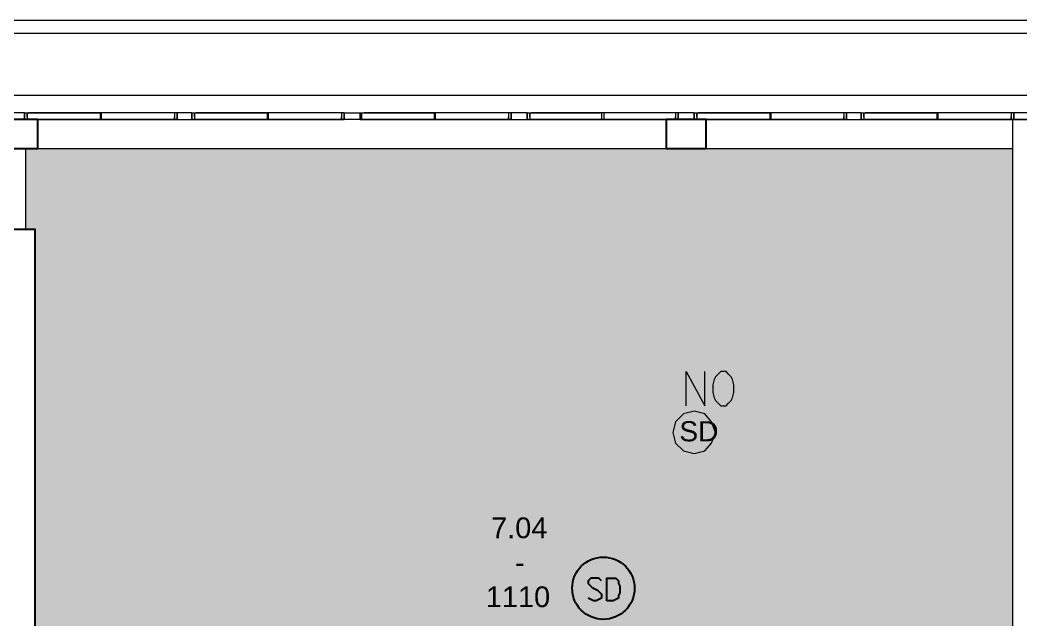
# Model space of a CAD drawing. Header units: millimetres. Extents: x -59 to 47, y 152 to 919.
# Drawn here: x -7.86 to -0.29, y 574.52 to 579.06 of the extents above; entities that cross this region are included whole.
import ezdxf

# ---------------------------------------------------------------- set-up
doc = ezdxf.new("R2010")
doc.units = ezdxf.units.MM
for name, color, linetype, true_color in [('PDF_014407$_ps_FIRE$DETECT', 80, 'Continuous', 0x3fff00), ('PDF_014407$_ps_FIRE_ACCESS', 7, 'Continuous', 0x37dd00), ('PDF_014407$HL-TMP', 7, 'Continuous', 0x800000)]:
    doc.layers.add(name, color=color, linetype=linetype, true_color=true_color)
for name, color, linetype in [('PDF_014407$_ps_TEXTBOLD', 2, 'Continuous'), ('PDF_014407$_ps_TEXTBOLD$FIRE', 2, 'Continuous'), ('PDF_014407$BL', 7, 'Continuous'), ('PDF_014407$WA', 7, 'Continuous'), ('PDF_014407$WA-COL', 7, 'Continuous'), ('PDF_014407$WA-EXT', 7, 'Continuous'), ('PDF_014407$WN', 7, 'Continuous'), ('PDF_Text', 7, 'Continuous')]:
    doc.layers.add(name, color=color, linetype=linetype)
doc.styles.add('PDF ArialMT', font='arial.ttf')

msp = doc.modelspace()

# ---------------------------------------------------------------- linework, layer by layer
at = {"layer": 'PDF_014407$_ps_FIRE$DETECT', "lineweight": 25}
msp.add_circle((-3.4476, 574.7599), 0.2359, dxfattribs=at)
at = {"layer": 'PDF_014407$_ps_FIRE_ACCESS', "lineweight": 0}
msp.add_lwpolyline([(-2.76, 575.7788), (-2.6797, 575.7989), (-2.6295, 575.8591), (-2.5994, 575.9394), (-2.6295, 576.0197), (-2.6797, 576.0799), (-2.76, 576.1), (-2.8403, 576.0799), (-2.9005, 576.0197), (-2.9206, 575.9394), (-2.9005, 575.8591), (-2.8403, 575.7989)], close=True, dxfattribs=at)
at = {"layer": 'PDF_014407$_ps_TEXTBOLD', "lineweight": 25}
msp.add_lwpolyline([(-3.4627, 574.8151), (-3.4827, 574.8352), (-3.5028, 574.8352), (-3.5229, 574.8352), (-3.543, 574.8352), (-3.5631, 574.8151), (-3.5631, 574.795), (-3.553, 574.785), (-3.543, 574.7749), (-3.5329, 574.7649), (-3.4928, 574.7448), (-3.4827, 574.7348), (-3.4727, 574.7247), (-3.4627, 574.7147), (-3.4627, 574.6846), (-3.4827, 574.6745), (-3.5028, 574.6645), (-3.5229, 574.6645), (-3.543, 574.6745), (-3.5631, 574.6846)], dxfattribs=at)
msp.add_lwpolyline([(-3.4225, 574.6645), (-3.4225, 574.8352), (-3.3723, 574.8352), (-3.3522, 574.8352), (-3.3322, 574.8151), (-3.3322, 574.795), (-3.3221, 574.7749), (-3.3221, 574.7247), (-3.3322, 574.7047), (-3.3322, 574.6846), (-3.3522, 574.6745), (-3.3723, 574.6645)], close=True, dxfattribs=at)
at = {"layer": 'PDF_014407$_ps_TEXTBOLD$FIRE', "lineweight": 20}
msp.add_lwpolyline([(-2.8202, 576.1402), (-2.8202, 576.4012), (-2.6797, 576.1402), (-2.6797, 576.4012)], dxfattribs=at)
msp.add_lwpolyline([(-2.5592, 576.4012), (-2.5793, 576.3811), (-2.5994, 576.361), (-2.6094, 576.3409), (-2.6194, 576.3008), (-2.6194, 576.2406), (-2.6094, 576.2004), (-2.5994, 576.1803), (-2.5793, 576.1602), (-2.5592, 576.1402), (-2.519, 576.1402), (-2.499, 576.1602), (-2.4789, 576.1803), (-2.4689, 576.2004), (-2.4588, 576.2406), (-2.4588, 576.3008), (-2.4689, 576.3409), (-2.4789, 576.361), (-2.499, 576.3811), (-2.519, 576.4012)], close=True, dxfattribs=at)
at = {"layer": 'PDF_014407$BL', "lineweight": 9}
for points in [[(-39.6917, 578.4892), (-39.6917, 579.0614), (14.958, 579.0614), (14.958, 578.4892)], [(-39.5913, 578.4892), (-39.5913, 578.961), (14.8576, 578.961), (14.8576, 578.4892)], [(7.8708, 562.799), (14.9681, 562.799), (14.9681, 562.8993), (15.0685, 562.8993), (15.0685, 563.2005), (15.0183, 563.2005), (15.0183, 578.0876), (15.1086, 578.0876), (15.1086, 578.4892), (-40.5651, 578.4892)], [(-7.729, 578.0876), (-0.3507, 578.0876)]]:
    msp.add_lwpolyline(points, dxfattribs=at)
at = {"layer": 'PDF_014407$HL-TMP', "transparency": 33554559}
for points in [[(-0.3507, 578.0876), (-7.8194, 578.0876), (-0.3507, 577.4753)], [(-7.8194, 578.0876), (-0.3507, 577.4753), (-7.8194, 577.4753)], [(-0.3507, 577.4753), (-7.7491, 577.4753), (-0.3507, 572.195)], [(-7.7491, 577.4753), (-0.3507, 572.195), (-7.7491, 572.195)]]:
    msp.add_solid(points, dxfattribs=at)
at = {"layer": 'PDF_014407$WA', "lineweight": 20}
for points in [[(-7.8294, 578.3085), (-7.8294, 578.3587), (-7.9398, 578.3587), (-7.9398, 578.3085)], [(-7.8294, 578.3085), (-7.8294, 578.3587)], [(-6.5646, 578.3085), (-6.5646, 578.3587), (-6.675, 578.3587), (-6.675, 578.3085)], [(-6.675, 578.3085), (-6.675, 578.3587)], [(-6.5646, 578.3085), (-6.5646, 578.3587)], [(-5.2897, 578.3085), (-5.4101, 578.3085), (-5.4101, 578.3587), (-5.2897, 578.3587)], [(-5.4101, 578.3085), (-5.4101, 578.3587)], [(-5.2897, 578.3085), (-5.2897, 578.3587)], [(-4.0248, 578.3085), (-4.0248, 578.3587), (-4.1453, 578.3587), (-4.1453, 578.3085)], [(-4.1453, 578.3085), (-4.1453, 578.3587)], [(-4.0248, 578.3085), (-4.0248, 578.3587)], [(-2.76, 578.3085), (-2.76, 578.3587), (-2.8804, 578.3587), (-2.8804, 578.3085)], [(-2.8804, 578.3085), (-2.8804, 578.3587)], [(-2.76, 578.3085), (-2.76, 578.3587)], [(-1.4951, 578.3085), (-1.4951, 578.3587), (-1.6055, 578.3587), (-1.6055, 578.3085)], [(-1.6055, 578.3085), (-1.6055, 578.3587)], [(-1.4951, 578.3085), (-1.4951, 578.3587)], [(-0.2303, 578.3085), (-0.2303, 578.3587), (-0.3407, 578.3587), (-0.3407, 578.3085)], [(-0.3407, 578.3085), (-0.3407, 578.3587)]]:
    msp.add_lwpolyline(points, close=True, dxfattribs=at)
for points in [[(-0.2202, 571.7935), (-0.2202, 578.3085), (-0.3507, 578.3085), (-0.3507, 571.7935)], [(-8.0302, 578.0876), (-7.729, 578.0876)], [(-7.8194, 577.4753), (-7.8194, 578.0876), (-7.9499, 578.0876), (-7.9499, 577.4753)], [(-2.9708, 578.0876), (-2.6696, 578.0876)]]:
    msp.add_lwpolyline(points, dxfattribs=at)
at = {"layer": 'PDF_014407$WA-COL', "lineweight": 25}
for points in [[(-7.729, 578.0876), (-7.729, 578.3085), (-8.0302, 578.3085), (-8.0302, 578.0876)], [(-2.6696, 578.0876), (-2.6696, 578.3085), (-2.9708, 578.3085), (-2.9708, 578.0876)]]:
    msp.add_lwpolyline(points, close=True, dxfattribs=at)
at = {"layer": 'PDF_014407$WA-EXT', "lineweight": 25}
msp.add_lwpolyline([(-7.7491, 572.195), (-7.7491, 577.4753), (-28.7598, 577.4753), (-28.7598, 573.1788), (-28.5188, 573.1788)], dxfattribs=at)
at = {"layer": 'PDF_014407$WN', "lineweight": 0}
for points in [[(-7.2472, 578.3085), (-7.2472, 578.3286), (-7.2472, 578.3587), (-7.2572, 578.3587), (-7.2572, 578.3286), (-7.2572, 578.3085), (-7.2472, 578.3085), (-6.7051, 578.3085), (-7.2472, 578.3085), (-7.8093, 578.3085), (-7.8294, 578.3085), (-6.675, 578.3085), (-6.6951, 578.3085), (-6.7051, 578.3085)], [(-7.8294, 578.3587), (-7.8093, 578.3587), (-7.8093, 578.3085)], [(-7.8093, 578.3286), (-7.8093, 578.3587), (-7.7993, 578.3587)], [(-6.6951, 578.3587), (-7.2572, 578.3587)], [(-6.675, 578.3587), (-6.6951, 578.3587), (-6.6951, 578.3085), (-6.6951, 578.3286)], [(-5.9823, 578.3085), (-5.9823, 578.3286), (-5.9823, 578.3587), (-5.9924, 578.3587), (-5.9924, 578.3286), (-5.9924, 578.3085), (-5.9823, 578.3085), (-5.4403, 578.3085), (-5.9823, 578.3085), (-6.5445, 578.3085), (-6.5646, 578.3085), (-5.4101, 578.3085), (-5.4302, 578.3085), (-5.4403, 578.3085)], [(-6.5646, 578.3587), (-6.5445, 578.3587), (-6.5445, 578.3085)], [(-6.5445, 578.3286), (-6.5445, 578.3587), (-6.5345, 578.3587)], [(-5.4302, 578.3587), (-5.9924, 578.3587)], [(-5.4101, 578.3587), (-5.4302, 578.3587), (-5.4302, 578.3085), (-5.4302, 578.3286)], [(-4.7175, 578.3085), (-4.7175, 578.3286), (-4.7175, 578.3587), (-4.7275, 578.3587), (-4.7275, 578.3286), (-4.7275, 578.3085), (-4.7175, 578.3085), (-4.1754, 578.3085), (-4.7175, 578.3085), (-5.2796, 578.3085), (-5.2897, 578.3085), (-4.1453, 578.3085), (-4.1654, 578.3085), (-4.1754, 578.3085)], [(-5.2897, 578.3587), (-5.2796, 578.3587), (-5.2796, 578.3085)], [(-5.2796, 578.3286), (-5.2796, 578.3587), (-5.2596, 578.3587)], [(-4.1654, 578.3587), (-4.7275, 578.3587)], [(-4.1453, 578.3587), (-4.1654, 578.3587), (-4.1654, 578.3085), (-4.1654, 578.3286)], [(-3.4426, 578.3085), (-3.4426, 578.3286), (-3.4426, 578.3587), (-3.4627, 578.3587), (-3.4627, 578.3286), (-3.4627, 578.3085), (-3.4426, 578.3085), (-2.9105, 578.3085), (-3.4426, 578.3085), (-4.0047, 578.3085), (-4.0248, 578.3085), (-2.8804, 578.3085), (-2.9005, 578.3085), (-2.9105, 578.3085)], [(-4.0248, 578.3587), (-4.0047, 578.3587), (-4.0047, 578.3085)], [(-4.0047, 578.3286), (-4.0047, 578.3587), (-3.9947, 578.3587)], [(-2.9005, 578.3587), (-3.4627, 578.3587)], [(-2.8804, 578.3587), (-2.9005, 578.3587), (-2.9005, 578.3085), (-2.9005, 578.3286)], [(-2.1777, 578.3085), (-2.1777, 578.3286), (-2.1777, 578.3587), (-2.1878, 578.3587), (-2.1878, 578.3286), (-2.1878, 578.3085), (-2.1777, 578.3085), (-1.6457, 578.3085), (-2.1777, 578.3085), (-2.7399, 578.3085), (-2.76, 578.3085), (-1.6055, 578.3085), (-1.6256, 578.3085), (-1.6457, 578.3085)], [(-2.76, 578.3587), (-2.7399, 578.3587), (-2.7399, 578.3085)], [(-2.7399, 578.3286), (-2.7399, 578.3587), (-2.7299, 578.3587)], [(-1.6256, 578.3587), (-2.1878, 578.3587)], [(-1.6055, 578.3587), (-1.6256, 578.3587), (-1.6256, 578.3085), (-1.6256, 578.3286)], [(-0.9129, 578.3085), (-0.9129, 578.3286), (-0.9129, 578.3587), (-0.9229, 578.3587), (-0.9229, 578.3286), (-0.9229, 578.3085), (-0.9129, 578.3085), (-0.3708, 578.3085), (-0.9129, 578.3085), (-1.475, 578.3085), (-1.4951, 578.3085), (-0.3407, 578.3085), (-0.3608, 578.3085), (-0.3708, 578.3085)], [(-1.4951, 578.3587), (-1.475, 578.3587), (-1.475, 578.3085)], [(-1.475, 578.3286), (-1.475, 578.3587), (-1.465, 578.3587)], [(-0.3608, 578.3587), (-0.9229, 578.3587)], [(-0.3407, 578.3587), (-0.3608, 578.3587), (-0.3608, 578.3085), (-0.3608, 578.3286)]]:
    msp.add_lwpolyline(points, dxfattribs=at)
for points in [[(-7.2572, 578.3587), (-7.7993, 578.3587)], [(-5.9924, 578.3587), (-6.5345, 578.3587)], [(-4.7275, 578.3587), (-5.2596, 578.3587)], [(-3.4627, 578.3587), (-3.9947, 578.3587)], [(-2.1878, 578.3587), (-2.7299, 578.3587)], [(-0.9229, 578.3587), (-1.465, 578.3587)]]:
    msp.add_lwpolyline(points, close=True, dxfattribs=at)

# ---------------------------------------------------------------- texts
at = {"layer": 'PDF_Text', "color": 2, "insert": (-2.8723, 575.9469), "char_height": 0.15281, "attachment_point": 4, "style": 'PDF ArialMT'}
msp.add_mtext('SD', dxfattribs=at)
at = {"layer": 'PDF_Text', "attachment_point": 4, "style": 'PDF ArialMT'}
for s, insert, char_height in [('7.04', (-4.2978, 575.216), 0.15688), ('-', (-4.1171, 574.955), 0.1569), ('1110', (-4.3379, 574.694), 0.15688)]:
    msp.add_mtext(s, dxfattribs=dict(at, insert=insert, char_height=char_height))

doc.saveas('drawing.dxf')
